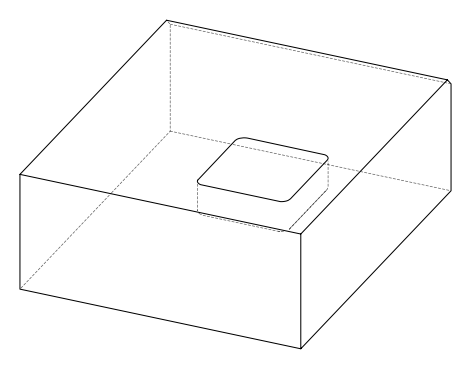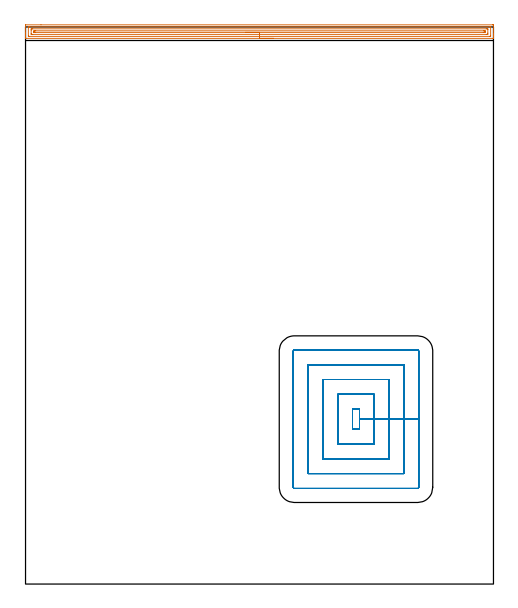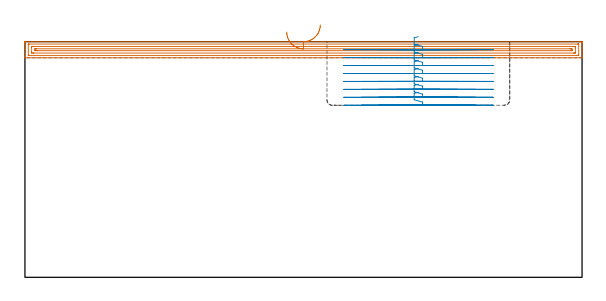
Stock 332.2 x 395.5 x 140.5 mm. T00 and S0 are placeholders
(PLAN: 2 operations, 1 tool changes, 29 min)
(1 AREA_MILL | FG_CHAMFER_SURFACE | UGT0205_001 | 10.83 min | 15298 mm3)
(2 MILL_RECTANGULAR_POCKET | POCKET_RECTANGULAR_STRAIGHT | UGT0201_095 | Follow Part, ap 5, ae 75% | 18.19 min | 483998 mm3)
(TOOL UGT0205_001 | Chamfer Mill 20 x 3 x 45 deg. | D20 FL50 Z2)
(TOOL UGT0201_095 | End mill 20 mm | D20 R3 FL38 Z4)
(OP 1 AREA_MILL)
G17 G21 G94 G90
T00 M6
G54
G17 G0 G90 X176.1 Y387.4 S1061 M3
G43 Z150.5 H0
G94 G1 X176.062 Z149.628 F250.
X175.948 Z148.763
X175.759 Z147.912
X175.497 Z147.08
X175.163 Z146.274
X174.76 Z145.5
X174.292 Z144.764
X173.76 Z144.072
X173.171 Z143.429
X172.528 Z142.84
X171.836 Z142.308
X171.1 Z141.84
X170.326 Z141.437
X169.52 Z141.103
X168.688 Z140.841
X167.836 Z140.652
X166.972 Z140.538
X166.1 Z140.5
X0.186
X0.01 Y387.402 Z140.489
X0.002 Y387.567 Z140.325
X0. Y387.739 Z140.161
Y387.957 Z139.943
Y388.687 Z139.208
Y389.93 Z137.967
Y391.322 Z136.574
Y396.592 Z131.306
X0.003 Y396.851 Z131.046
X0.01 Y396.992 Z130.906
X0.153 Y396.999 Z130.899
X10.975 Y397. Z130.9
X331.567
X332.051 Y396.995 Z130.903
X332.19 Y396.992 Z130.906
X332.2 Y396.849 Z131.049
Y390.443 Z137.451
Y389.051 Z138.845
Y388.687 Z139.208
Y387.957 Z139.943
Y387.739 Z140.161
X332.197 Y387.567 Z140.325
X332.19 Y387.402 Z140.489
X332.014 Y387.4 Z140.5
X166.1
Y388.814 Z139.086
X2.422 Y388.815 Z139.085
X2.29 Y388.816 Z139.084
X2.056 Y388.821 Z139.079
X2.009 Y388.824 Z139.076
X2.005 Y388.858 Z139.042
X2.002 Y388.894 Z139.006
X2. Y389.101 Z138.799
Y395.249 Z132.651
X2.001 Y395.387 Z132.513
X2.005 Y395.498 Z132.402
X2.01 Y395.569 Z132.331
X2.021 Y395.579 Z132.321
X2.04 Y395.581 Z132.319
X2.422 Y395.585 Z132.315
X2.552 Y395.586 Z132.314
X329.778 Y395.585 Z132.315
X329.91 Y395.584 Z132.316
X330.144 Y395.579 Z132.321
X330.191 Y395.576 Z132.324
X330.195 Y395.542 Z132.358
X330.198 Y395.506 Z132.394
X330.2 Y395.299 Z132.601
Y389.151 Z138.749
X330.199 Y389.013 Z138.887
X330.195 Y388.902 Z138.998
X330.19 Y388.831 Z139.069
X330.179 Y388.821 Z139.079
X330.16 Y388.819 Z139.081
X329.778 Y388.815 Z139.085
X329.648 Y388.814 Z139.086
X166.1
Y390.228 Z137.672
X5.105 Y390.229 Z137.671
X4.426 Y390.232 Z137.668
X4.211 Y390.235 Z137.665
X4.01 Y390.243 Z137.657
X4.005 Y390.443 Z137.457
X4.001 Y390.649 Z137.251
X4. Y393.285 Z134.615
X4.005 Y393.957 Z133.943
X4.007 Y394.157 Z133.743
X4.211 Y394.164 Z133.736
X4.888 Y394.17 Z133.73
X5.105 Y394.171 Z133.729
X327.095
X327.774 Y394.168 Z133.732
X327.989 Y394.164 Z133.736
X328.19 Y394.157 Z133.743
X328.195 Y393.957 Z133.943
X328.199 Y393.751 Z134.149
X328.2 Y391.115 Z136.785
X328.195 Y390.443 Z137.457
X328.193 Y390.243 Z137.657
X327.989 Y390.235 Z137.665
X327.312 Y390.23 Z137.67
X327.095 Y390.229 Z137.671
X166.1 Y390.228 Z137.672
Y391.643 Z136.257
X6.894
X6.566 Y391.644 Z136.256
X6.152 Y391.648 Z136.252
X6.077 Y391.65 Z136.25
X6.01 Y391.658 Z136.242
X6.007 Y391.761 Z136.139
X6. Y392.199 Z135.701
X6.007 Y392.639 Z135.261
X6.01 Y392.742 Z135.158
X6.138 Y392.75 Z135.15
X6.33 Y392.754 Z135.146
X6.894 Y392.757 Z135.143
X7.221
X325.306
X325.634 Y392.756 Z135.144
X326.048 Y392.752 Z135.148
X326.123 Y392.75 Z135.15
X326.19 Y392.742 Z135.158
X326.193 Y392.639 Z135.261
X326.2 Y392.201 Z135.699
X326.193 Y391.761 Z136.139
X326.19 Y391.658 Z136.242
X326.062 Y391.65 Z136.25
X325.87 Y391.646 Z136.254
X325.306 Y391.643 Z136.257
X324.979
X166.1
X165.228 Z136.295
X164.364 Z136.409
X163.512 Z136.598
X162.68 Z136.86
X161.874 Z137.194
X161.1 Z137.597
X160.364 Z138.066
X159.672 Z138.597
X159.029 Z139.186
X158.44 Z139.829
X157.908 Z140.522
X157.44 Z141.257
X157.037 Z142.031
X156.703 Z142.837
X156.441 Z143.669
X156.252 Z144.521
X156.138 Z145.386
X156.1 Z146.257
G0 Z150.5
M5
M2
(OP 2 MILL_RECTANGULAR_POCKET)
G17 G21 G94 G90
T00 M6
G54
G17 G0 G90 X234.527 Y124.2 S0 M3
G43 Z150.5 H0
Z143.5
G94 G1 X232.1 Z142.85 F250.
Y109.9 Z139.018
X237.1 Z137.678
Y117.05 Z135.762
Y124.2 F500.
X232.1
Y109.9
X237.1
Y117.05
X247.6
Y134.7
X221.6
Y99.4
X247.6
Y117.05
X258.1
Y145.2
X211.1
Y88.9
X258.1
Y117.05
X268.6
Y155.7
X200.6
Y78.4
X268.6
Y117.05
X279.1
Y165.5
G3 X278.4 Y166.2 R0.7
G1 X190.8
G3 X190.1 Y165.5 R0.7
G1 Y68.6
G3 X190.8 Y67.9 R0.7
G1 X278.4
G3 X279.1 Y68.6 R0.7
G1 Y117.05
Y118.05
G0 X234.527 Y124.2 Z138.762
G1 X232.1 Z138.112 F250.
Y109.9 Z134.281
X237.1 Z132.941
Y117.05 Z131.025
Y124.2 F500.
X232.1
Y109.9
X237.1
Y117.05
X247.6
Y134.7
X221.6
Y99.4
X247.6
Y117.05
X258.1
Y145.2
X211.1
Y88.9
X258.1
Y117.05
X268.6
Y155.7
X200.6
Y78.4
X268.6
Y117.05
X279.1
Y165.5
G3 X278.4 Y166.2 R0.7
G1 X190.8
G3 X190.1 Y165.5 R0.7
G1 Y68.6
G3 X190.8 Y67.9 R0.7
G1 X278.4
G3 X279.1 Y68.6 R0.7
G1 Y117.05
Y118.05
G0 X234.527 Y124.2 Z134.025
G1 X232.1 Z133.375 F250.
Y109.9 Z129.543
X237.1 Z128.203
Y117.05 Z126.287
Y124.2 F500.
X232.1
Y109.9
X237.1
Y117.05
X247.6
Y134.7
X221.6
Y99.4
X247.6
Y117.05
X258.1
Y145.2
X211.1
Y88.9
X258.1
Y117.05
X268.6
Y155.7
X200.6
Y78.4
X268.6
Y117.05
X279.1
Y165.5
G3 X278.4 Y166.2 R0.7
G1 X190.8
G3 X190.1 Y165.5 R0.7
G1 Y68.6
G3 X190.8 Y67.9 R0.7
G1 X278.4
G3 X279.1 Y68.6 R0.7
G1 Y117.05
Y118.05
G0 X234.527 Y124.2 Z129.287
G1 X232.1 Z128.637 F250.
Y109.9 Z124.806
X237.1 Z123.466
Y117.05 Z121.55
Y124.2 F500.
X232.1
Y109.9
X237.1
Y117.05
X247.6
Y134.7
X221.6
Y99.4
X247.6
Y117.05
X258.1
Y145.2
X211.1
Y88.9
X258.1
Y117.05
X268.6
Y155.7
X200.6
Y78.4
X268.6
Y117.05
X279.1
Y165.5
G3 X278.4 Y166.2 R0.7
G1 X190.8
G3 X190.1 Y165.5 R0.7
G1 Y68.6
G3 X190.8 Y67.9 R0.7
G1 X278.4
G3 X279.1 Y68.6 R0.7
G1 Y117.05
Y118.05
G0 X234.527 Y124.2 Z124.55
G1 X232.1 Z123.9 F250.
Y109.9 Z120.068
X237.1 Z118.728
Y117.05 Z116.812
Y124.2 F500.
X232.1
Y109.9
X237.1
Y117.05
X247.6
Y134.7
X221.6
Y99.4
X247.6
Y117.05
X258.1
Y145.2
X211.1
Y88.9
X258.1
Y117.05
X268.6
Y155.7
X200.6
Y78.4
X268.6
Y117.05
X279.1
Y165.5
G3 X278.4 Y166.2 R0.7
G1 X190.8
G3 X190.1 Y165.5 R0.7
G1 Y68.6
G3 X190.8 Y67.9 R0.7
G1 X278.4
G3 X279.1 Y68.6 R0.7
G1 Y117.05
Y118.05
G0 X234.527 Y124.2 Z119.812
G1 X232.1 Z119.162 F250.
Y109.9 Z115.331
X237.1 Z113.991
Y117.05 Z112.075
Y124.2 F500.
X232.1
Y109.9
X237.1
Y117.05
X247.6
Y134.7
X221.6
Y99.4
X247.6
Y117.05
X258.1
Y145.2
X211.1
Y88.9
X258.1
Y117.05
X268.6
Y155.7
X200.6
Y78.4
X268.6
Y117.05
X279.1
Y165.5
G3 X278.4 Y166.2 R0.7
G1 X190.8
G3 X190.1 Y165.5 R0.7
G1 Y68.6
G3 X190.8 Y67.9 R0.7
G1 X278.4
G3 X279.1 Y68.6 R0.7
G1 Y117.05
Y118.05
G0 X234.527 Y124.2 Z115.075
G1 X232.1 Z114.425 F250.
Y109.9 Z110.593
X237.1 Z109.253
Y117.05 Z107.337
Y124.2 F500.
X232.1
Y109.9
X237.1
Y117.05
X247.6
Y134.7
X221.6
Y99.4
X247.6
Y117.05
X258.1
Y145.2
X211.1
Y88.9
X258.1
Y117.05
X268.6
Y155.7
X200.6
Y78.4
X268.6
Y117.05
X279.1
Y165.5
G3 X278.4 Y166.2 R0.7
G1 X190.8
G3 X190.1 Y165.5 R0.7
G1 Y68.6
G3 X190.8 Y67.9 R0.7
G1 X278.4
G3 X279.1 Y68.6 R0.7
G1 Y117.05
Y118.05
G0 X234.527 Y124.2 Z110.337
G1 X232.1 Z109.687 F250.
Y109.9 Z105.856
X237.1 Z104.516
Y117.05 Z102.6
Y124.2 F500.
X232.1
Y109.9
X237.1
Y117.05
X247.6
Y134.7
X221.6
Y99.4
X247.6
Y117.05
X258.1
Y145.2
X211.1
Y88.9
X258.1
Y117.05
X268.6
Y155.7
X200.6
Y78.4
X268.6
Y117.05
X279.1
Y165.5
G3 X278.4 Y166.2 R0.7
G1 X190.8
G3 X190.1 Y165.5 R0.7
G1 Y68.6
G3 X190.8 Y67.9 R0.7
G1 X278.4
G3 X279.1 Y68.6 R0.7
G1 Y117.05
Y118.05
G0 Z150.5
M5
M2
